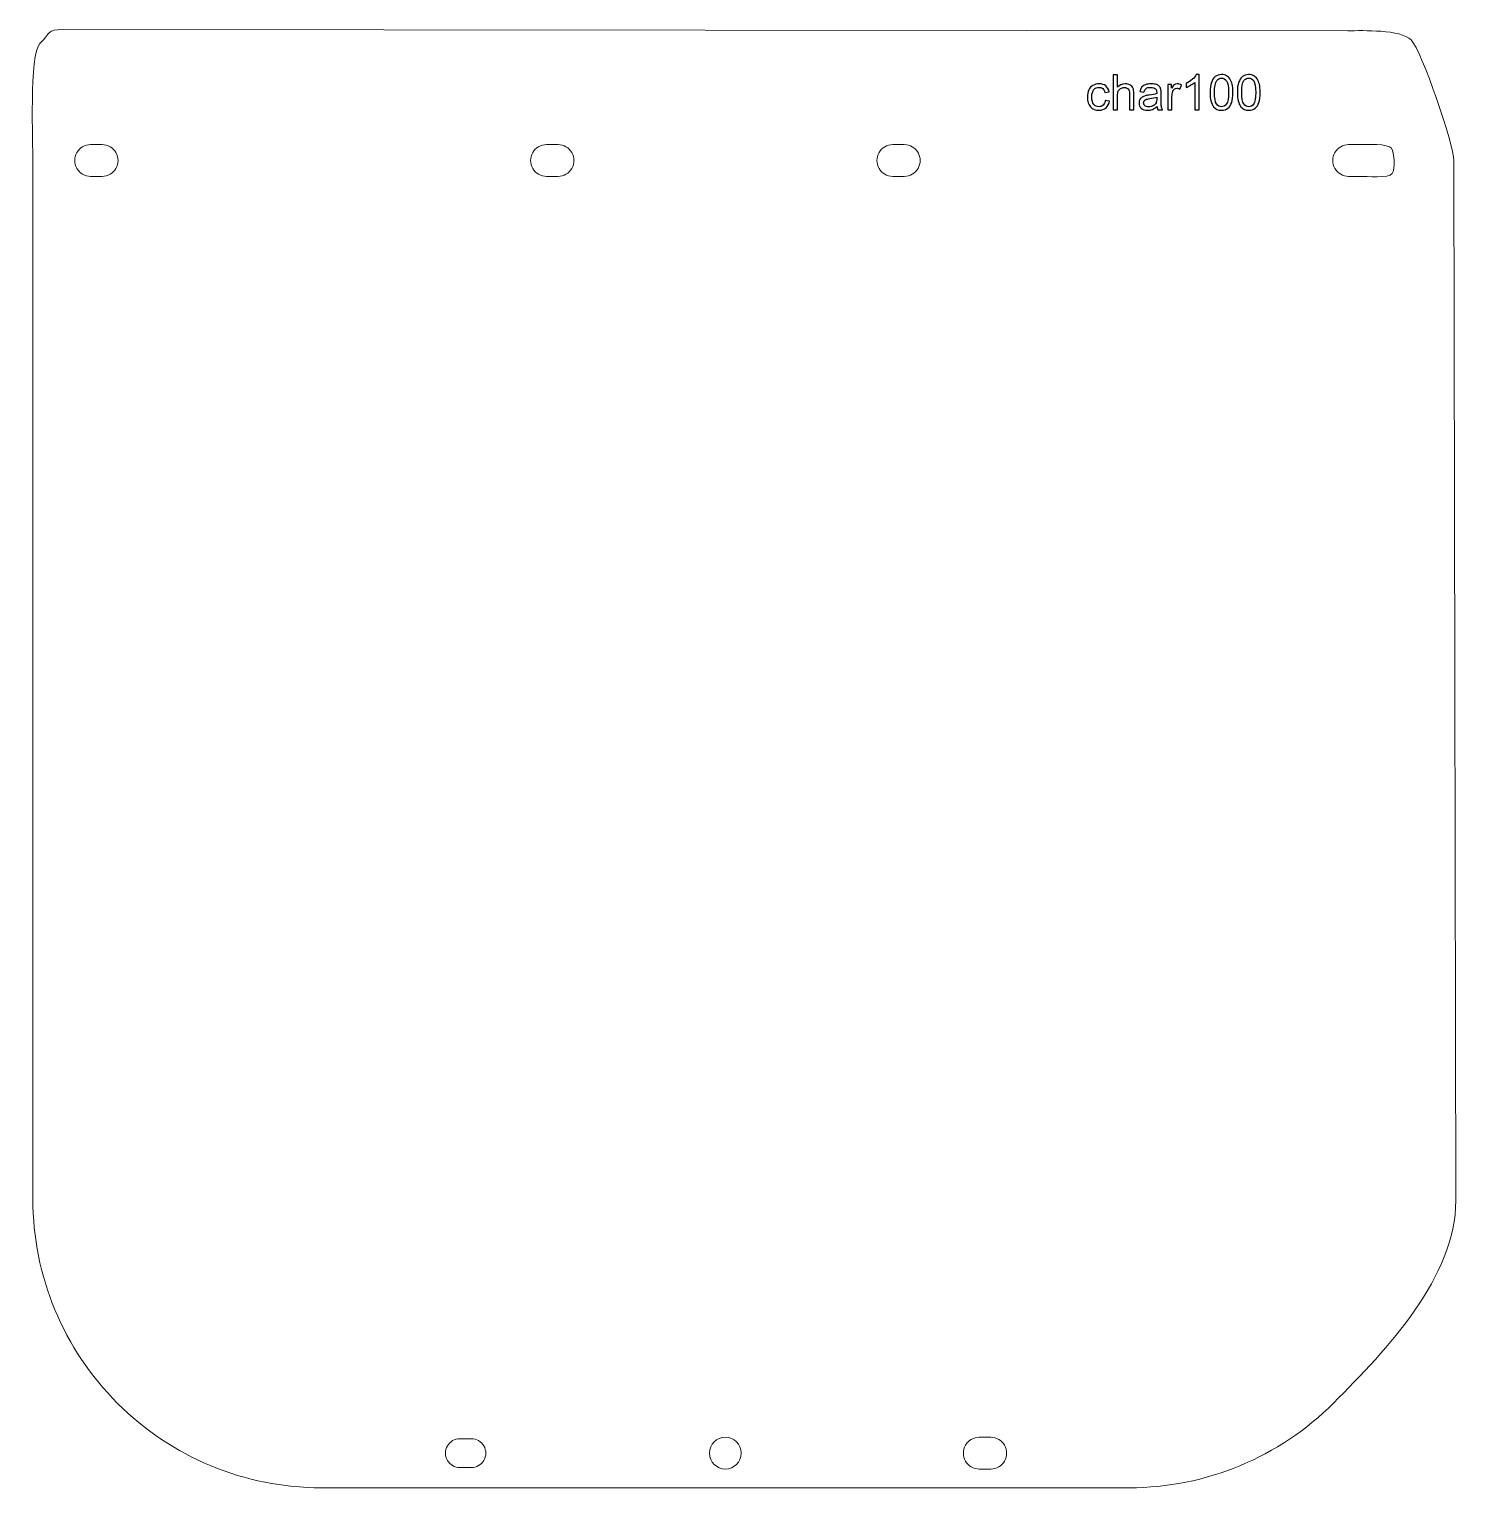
# Model space of a CAD drawing. Header units: inches. Extents: x -14.5 to -4.77, y -9.91 to 0.04.
import ezdxf

# ---------------------------------------------------------------- set-up
doc = ezdxf.new("R2010")
doc.units = ezdxf.units.IN
doc.header["$MEASUREMENT"] = 0
doc.layers.add('INTERIOR_PROFILES', color=7, linetype='Continuous')
doc.layers.add('OUTER_PROFILES', color=7, linetype='Continuous')

msp = doc.modelspace()

# ---------------------------------------------------------------- linework, layer by layer
at = {"layer": 'INTERIOR_PROFILES'}
for points, knots in [([(-7.1026, -0.5128), (-7.1026, -0.5128), (-7.1026, -0.2741), (-7.1026, -0.2741), (-7.1026, -0.2741), (-7.1026, -0.2741), (-7.0732, -0.2741), (-7.0732, -0.2741), (-7.0732, -0.2741), (-7.0732, -0.2741), (-7.0732, -0.36), (-7.0732, -0.36), (-7.0732, -0.36), (-7.0596, -0.344), (-7.0424, -0.3361), (-7.0215, -0.3361), (-7.0215, -0.3361), (-7.0088, -0.3361), (-6.9977, -0.3386), (-6.9882, -0.3437), (-6.9882, -0.3437), (-6.9788, -0.3487), (-6.9721, -0.3557), (-6.968, -0.3645), (-6.968, -0.3645), (-6.9639, -0.3734), (-6.9619, -0.3864), (-6.9619, -0.4033), (-6.9619, -0.4033), (-6.9619, -0.4033), (-6.9619, -0.5128), (-6.9619, -0.5128), (-6.9619, -0.5128), (-6.9619, -0.5128), (-6.9914, -0.5128), (-6.9914, -0.5128), (-6.9914, -0.5128), (-6.9914, -0.5128), (-6.9914, -0.4034), (-6.9914, -0.4034), (-6.9914, -0.4034), (-6.9914, -0.3888), (-6.9945, -0.3781), (-7.0008, -0.3714), (-7.0008, -0.3714), (-7.0072, -0.3648), (-7.0161, -0.3614), (-7.0277, -0.3614), (-7.0277, -0.3614), (-7.0363, -0.3614), (-7.0444, -0.3637), (-7.0521, -0.3682), (-7.0521, -0.3682), (-7.0597, -0.3727), (-7.0651, -0.3788), (-7.0684, -0.3865), (-7.0684, -0.3865), (-7.0716, -0.3942), (-7.0732, -0.4048), (-7.0732, -0.4183), (-7.0732, -0.4183), (-7.0732, -0.4183), (-7.0732, -0.5128), (-7.0732, -0.5128), (-7.0732, -0.5128), (-7.0732, -0.5128), (-7.1026, -0.5128), (-7.1026, -0.5128)], [0, 0, 0, 0, 0.055556, 0.055556, 0.055556, 0.055556, 0.111111, 0.111111, 0.111111, 0.111111, 0.166667, 0.166667, 0.166667, 0.166667, 0.222222, 0.222222, 0.222222, 0.222222, 0.277778, 0.277778, 0.277778, 0.277778, 0.333333, 0.333333, 0.333333, 0.333333, 0.388889, 0.388889, 0.388889, 0.388889, 0.444444, 0.444444, 0.444444, 0.444444, 0.5, 0.5, 0.5, 0.5, 0.555556, 0.555556, 0.555556, 0.555556, 0.611111, 0.611111, 0.611111, 0.611111, 0.666667, 0.666667, 0.666667, 0.666667, 0.722222, 0.722222, 0.722222, 0.722222, 0.777778, 0.777778, 0.777778, 0.777778, 0.833333, 0.833333, 0.833333, 0.833333, 0.888889, 0.888889, 0.888889, 0.888889, 1, 1, 1, 1]), ([(-6.5173, -0.5128), (-6.5173, -0.5128), (-6.5467, -0.5128), (-6.5467, -0.5128), (-6.5467, -0.5128), (-6.5467, -0.5128), (-6.5467, -0.326), (-6.5467, -0.326), (-6.5467, -0.326), (-6.5538, -0.3328), (-6.5631, -0.3395), (-6.5746, -0.3462), (-6.5746, -0.3462), (-6.5861, -0.3529), (-6.5964, -0.358), (-6.6056, -0.3613), (-6.6056, -0.3613), (-6.6056, -0.3613), (-6.6056, -0.333), (-6.6056, -0.333), (-6.6056, -0.333), (-6.5891, -0.3253), (-6.5748, -0.316), (-6.5624, -0.305), (-6.5624, -0.305), (-6.5501, -0.294), (-6.5414, -0.2834), (-6.5363, -0.2731), (-6.5363, -0.2731), (-6.5363, -0.2731), (-6.5173, -0.2731), (-6.5173, -0.2731), (-6.5173, -0.2731), (-6.5173, -0.2731), (-6.5173, -0.5128), (-6.5173, -0.5128)], [0, 0, 0, 0, 0.1, 0.1, 0.1, 0.1, 0.2, 0.2, 0.2, 0.2, 0.3, 0.3, 0.3, 0.3, 0.4, 0.4, 0.4, 0.4, 0.5, 0.5, 0.5, 0.5, 0.6, 0.6, 0.6, 0.6, 0.7, 0.7, 0.7, 0.7, 0.8, 0.8, 0.8, 0.8, 1, 1, 1, 1]), ([(-6.4417, -0.395), (-6.4417, -0.3668), (-6.4388, -0.344), (-6.433, -0.3268), (-6.433, -0.3268), (-6.4272, -0.3095), (-6.4186, -0.2963), (-6.4071, -0.287), (-6.4071, -0.287), (-6.3957, -0.2777), (-6.3812, -0.2731), (-6.3639, -0.2731), (-6.3639, -0.2731), (-6.3511, -0.2731), (-6.3398, -0.2757), (-6.3301, -0.2808), (-6.3301, -0.2808), (-6.3204, -0.286), (-6.3123, -0.2934), (-6.3061, -0.3032), (-6.3061, -0.3032), (-6.2999, -0.3128), (-6.295, -0.3247), (-6.2914, -0.3386), (-6.2914, -0.3386), (-6.2878, -0.3525), (-6.286, -0.3714), (-6.286, -0.395), (-6.286, -0.395), (-6.286, -0.423), (-6.2889, -0.4457), (-6.2946, -0.4629), (-6.2946, -0.4629), (-6.3004, -0.4802), (-6.309, -0.4934), (-6.3205, -0.5028), (-6.3205, -0.5028), (-6.3319, -0.5121), (-6.3464, -0.5168), (-6.3639, -0.5168), (-6.3639, -0.5168), (-6.3869, -0.5168), (-6.405, -0.5086), (-6.4181, -0.4922), (-6.4181, -0.4922), (-6.4339, -0.4722), (-6.4417, -0.4398), (-6.4417, -0.395)], [0, 0, 0, 0, 0.076923, 0.076923, 0.076923, 0.076923, 0.153846, 0.153846, 0.153846, 0.153846, 0.230769, 0.230769, 0.230769, 0.230769, 0.307692, 0.307692, 0.307692, 0.307692, 0.384615, 0.384615, 0.384615, 0.384615, 0.461538, 0.461538, 0.461538, 0.461538, 0.538462, 0.538462, 0.538462, 0.538462, 0.615385, 0.615385, 0.615385, 0.615385, 0.692308, 0.692308, 0.692308, 0.692308, 0.769231, 0.769231, 0.769231, 0.769231, 0.846154, 0.846154, 0.846154, 0.846154, 1, 1, 1, 1]), ([(-6.4117, -0.3951), (-6.4117, -0.4344), (-6.4071, -0.4605), (-6.3979, -0.4734), (-6.3979, -0.4734), (-6.3887, -0.4863), (-6.3773, -0.4928), (-6.3639, -0.4928), (-6.3639, -0.4928), (-6.3504, -0.4928), (-6.339, -0.4863), (-6.3298, -0.4733), (-6.3298, -0.4733), (-6.3206, -0.4603), (-6.3161, -0.4343), (-6.3161, -0.3951), (-6.3161, -0.3951), (-6.3161, -0.3558), (-6.3206, -0.3297), (-6.3298, -0.3168), (-6.3298, -0.3168), (-6.339, -0.3039), (-6.3504, -0.2974), (-6.3642, -0.2974), (-6.3642, -0.2974), (-6.3777, -0.2974), (-6.3885, -0.3032), (-6.3966, -0.3145), (-6.3966, -0.3145), (-6.4066, -0.329), (-6.4117, -0.3559), (-6.4117, -0.3951)], [0, 0, 0, 0, 0.111111, 0.111111, 0.111111, 0.111111, 0.222222, 0.222222, 0.222222, 0.222222, 0.333333, 0.333333, 0.333333, 0.333333, 0.444444, 0.444444, 0.444444, 0.444444, 0.555556, 0.555556, 0.555556, 0.555556, 0.666667, 0.666667, 0.666667, 0.666667, 0.777778, 0.777778, 0.777778, 0.777778, 1, 1, 1, 1]), ([(-6.2559, -0.395), (-6.2559, -0.3668), (-6.253, -0.344), (-6.2472, -0.3268), (-6.2472, -0.3268), (-6.2413, -0.3095), (-6.2327, -0.2963), (-6.2212, -0.287), (-6.2212, -0.287), (-6.2098, -0.2777), (-6.1954, -0.2731), (-6.178, -0.2731), (-6.178, -0.2731), (-6.1652, -0.2731), (-6.1539, -0.2757), (-6.1442, -0.2808), (-6.1442, -0.2808), (-6.1345, -0.286), (-6.1265, -0.2934), (-6.1202, -0.3032), (-6.1202, -0.3032), (-6.114, -0.3128), (-6.1091, -0.3247), (-6.1055, -0.3386), (-6.1055, -0.3386), (-6.1019, -0.3525), (-6.1001, -0.3714), (-6.1001, -0.395), (-6.1001, -0.395), (-6.1001, -0.423), (-6.103, -0.4457), (-6.1087, -0.4629), (-6.1087, -0.4629), (-6.1145, -0.4802), (-6.1231, -0.4934), (-6.1346, -0.5028), (-6.1346, -0.5028), (-6.146, -0.5121), (-6.1605, -0.5168), (-6.178, -0.5168), (-6.178, -0.5168), (-6.201, -0.5168), (-6.2191, -0.5086), (-6.2322, -0.4922), (-6.2322, -0.4922), (-6.248, -0.4722), (-6.2559, -0.4398), (-6.2559, -0.395)], [0, 0, 0, 0, 0.076923, 0.076923, 0.076923, 0.076923, 0.153846, 0.153846, 0.153846, 0.153846, 0.230769, 0.230769, 0.230769, 0.230769, 0.307692, 0.307692, 0.307692, 0.307692, 0.384615, 0.384615, 0.384615, 0.384615, 0.461538, 0.461538, 0.461538, 0.461538, 0.538462, 0.538462, 0.538462, 0.538462, 0.615385, 0.615385, 0.615385, 0.615385, 0.692308, 0.692308, 0.692308, 0.692308, 0.769231, 0.769231, 0.769231, 0.769231, 0.846154, 0.846154, 0.846154, 0.846154, 1, 1, 1, 1]), ([(-6.2258, -0.3951), (-6.2258, -0.4344), (-6.2212, -0.4605), (-6.212, -0.4734), (-6.212, -0.4734), (-6.2028, -0.4863), (-6.1915, -0.4928), (-6.178, -0.4928), (-6.178, -0.4928), (-6.1645, -0.4928), (-6.1531, -0.4863), (-6.1439, -0.4733), (-6.1439, -0.4733), (-6.1348, -0.4603), (-6.1302, -0.4343), (-6.1302, -0.3951), (-6.1302, -0.3951), (-6.1302, -0.3558), (-6.1348, -0.3297), (-6.1439, -0.3168), (-6.1439, -0.3168), (-6.1531, -0.3039), (-6.1646, -0.2974), (-6.1783, -0.2974), (-6.1783, -0.2974), (-6.1918, -0.2974), (-6.2026, -0.3032), (-6.2107, -0.3145), (-6.2107, -0.3145), (-6.2208, -0.329), (-6.2258, -0.3559), (-6.2258, -0.3951)], [0, 0, 0, 0, 0.111111, 0.111111, 0.111111, 0.111111, 0.222222, 0.222222, 0.222222, 0.222222, 0.333333, 0.333333, 0.333333, 0.333333, 0.444444, 0.444444, 0.444444, 0.444444, 0.555556, 0.555556, 0.555556, 0.555556, 0.666667, 0.666667, 0.666667, 0.666667, 0.777778, 0.777778, 0.777778, 0.777778, 1, 1, 1, 1]), ([(-7.1565, -0.4494), (-7.1565, -0.4494), (-7.1277, -0.4534), (-7.1277, -0.4534), (-7.1277, -0.4534), (-7.1309, -0.4732), (-7.1389, -0.4885), (-7.1519, -0.4997), (-7.1519, -0.4997), (-7.1649, -0.5109), (-7.1809, -0.5164), (-7.1997, -0.5164), (-7.1997, -0.5164), (-7.2234, -0.5164), (-7.2425, -0.5087), (-7.2568, -0.4933), (-7.2568, -0.4933), (-7.2713, -0.4778), (-7.2784, -0.4557), (-7.2784, -0.4269), (-7.2784, -0.4269), (-7.2784, -0.4083), (-7.2753, -0.392), (-7.2691, -0.378), (-7.2691, -0.378), (-7.263, -0.364), (-7.2535, -0.3535), (-7.2408, -0.3466), (-7.2408, -0.3466), (-7.2282, -0.3396), (-7.2144, -0.3361), (-7.1995, -0.3361), (-7.1995, -0.3361), (-7.1807, -0.3361), (-7.1653, -0.3408), (-7.1534, -0.3503), (-7.1534, -0.3503), (-7.1414, -0.3598), (-7.1337, -0.3733), (-7.1304, -0.3908), (-7.1304, -0.3908), (-7.1304, -0.3908), (-7.1588, -0.3951), (-7.1588, -0.3951), (-7.1588, -0.3951), (-7.1615, -0.3835), (-7.1663, -0.3748), (-7.1733, -0.3689), (-7.1733, -0.3689), (-7.1802, -0.363), (-7.1885, -0.3601), (-7.1983, -0.3601), (-7.1983, -0.3601), (-7.2132, -0.3601), (-7.2252, -0.3654), (-7.2345, -0.3759), (-7.2345, -0.3759), (-7.2437, -0.3865), (-7.2484, -0.4032), (-7.2484, -0.4261), (-7.2484, -0.4261), (-7.2484, -0.4493), (-7.2439, -0.4662), (-7.235, -0.4767), (-7.235, -0.4767), (-7.226, -0.4872), (-7.2144, -0.4924), (-7.2001, -0.4924), (-7.2001, -0.4924), (-7.1885, -0.4924), (-7.1789, -0.4889), (-7.1712, -0.4819), (-7.1712, -0.4819), (-7.1634, -0.4749), (-7.1585, -0.464), (-7.1565, -0.4494)], [0, 0, 0, 0, 0.05, 0.05, 0.05, 0.05, 0.1, 0.1, 0.1, 0.1, 0.15, 0.15, 0.15, 0.15, 0.2, 0.2, 0.2, 0.2, 0.25, 0.25, 0.25, 0.25, 0.3, 0.3, 0.3, 0.3, 0.35, 0.35, 0.35, 0.35, 0.4, 0.4, 0.4, 0.4, 0.45, 0.45, 0.45, 0.45, 0.5, 0.5, 0.5, 0.5, 0.55, 0.55, 0.55, 0.55, 0.6, 0.6, 0.6, 0.6, 0.65, 0.65, 0.65, 0.65, 0.7, 0.7, 0.7, 0.7, 0.75, 0.75, 0.75, 0.75, 0.8, 0.8, 0.8, 0.8, 0.85, 0.85, 0.85, 0.85, 0.9, 0.9, 0.9, 0.9, 1, 1, 1, 1]), ([(-6.8035, -0.4911), (-6.8144, -0.5004), (-6.8249, -0.5069), (-6.835, -0.5107), (-6.835, -0.5107), (-6.8451, -0.5145), (-6.8559, -0.5164), (-6.8675, -0.5164), (-6.8675, -0.5164), (-6.8865, -0.5164), (-6.9012, -0.5118), (-6.9114, -0.5025), (-6.9114, -0.5025), (-6.9217, -0.4933), (-6.9268, -0.4815), (-6.9268, -0.4671), (-6.9268, -0.4671), (-6.9268, -0.4587), (-6.9248, -0.4509), (-6.921, -0.4439), (-6.921, -0.4439), (-6.9171, -0.4369), (-6.912, -0.4314), (-6.9058, -0.4272), (-6.9058, -0.4272), (-6.8995, -0.4229), (-6.8925, -0.4197), (-6.8846, -0.4175), (-6.8846, -0.4175), (-6.8788, -0.416), (-6.8701, -0.4146), (-6.8584, -0.4132), (-6.8584, -0.4132), (-6.8347, -0.4104), (-6.8172, -0.407), (-6.806, -0.4031), (-6.806, -0.4031), (-6.8059, -0.3991), (-6.8058, -0.3965), (-6.8058, -0.3955), (-6.8058, -0.3955), (-6.8058, -0.3836), (-6.8086, -0.3752), (-6.8142, -0.3703), (-6.8142, -0.3703), (-6.8217, -0.3637), (-6.8329, -0.3604), (-6.8477, -0.3604), (-6.8477, -0.3604), (-6.8616, -0.3604), (-6.8718, -0.3629), (-6.8784, -0.3677), (-6.8784, -0.3677), (-6.885, -0.3725), (-6.8899, -0.3811), (-6.893, -0.3934), (-6.893, -0.3934), (-6.893, -0.3934), (-6.9218, -0.3894), (-6.9218, -0.3894), (-6.9218, -0.3894), (-6.9192, -0.3772), (-6.9149, -0.3672), (-6.9089, -0.3597), (-6.9089, -0.3597), (-6.9028, -0.3521), (-6.8942, -0.3463), (-6.8828, -0.3422), (-6.8828, -0.3422), (-6.8715, -0.3382), (-6.8583, -0.3361), (-6.8434, -0.3361), (-6.8434, -0.3361), (-6.8285, -0.3361), (-6.8164, -0.3378), (-6.8071, -0.3413), (-6.8071, -0.3413), (-6.7979, -0.3448), (-6.791, -0.3492), (-6.7867, -0.3544), (-6.7867, -0.3544), (-6.7824, -0.3597), (-6.7793, -0.3664), (-6.7775, -0.3744), (-6.7775, -0.3744), (-6.7766, -0.3794), (-6.7761, -0.3884), (-6.7761, -0.4014), (-6.7761, -0.4014), (-6.7761, -0.4014), (-6.7761, -0.4403), (-6.7761, -0.4403), (-6.7761, -0.4403), (-6.7761, -0.4674), (-6.7754, -0.4846), (-6.7742, -0.4919), (-6.7742, -0.4919), (-6.7731, -0.4992), (-6.7706, -0.5061), (-6.767, -0.5128), (-6.767, -0.5128), (-6.767, -0.5128), (-6.7978, -0.5128), (-6.7978, -0.5128), (-6.7978, -0.5128), (-6.8007, -0.5066), (-6.8026, -0.4994), (-6.8035, -0.4911)], [0, 0, 0, 0, 0.035714, 0.035714, 0.035714, 0.035714, 0.071429, 0.071429, 0.071429, 0.071429, 0.107143, 0.107143, 0.107143, 0.107143, 0.142857, 0.142857, 0.142857, 0.142857, 0.178571, 0.178571, 0.178571, 0.178571, 0.214286, 0.214286, 0.214286, 0.214286, 0.25, 0.25, 0.25, 0.25, 0.285714, 0.285714, 0.285714, 0.285714, 0.321429, 0.321429, 0.321429, 0.321429, 0.357143, 0.357143, 0.357143, 0.357143, 0.392857, 0.392857, 0.392857, 0.392857, 0.428571, 0.428571, 0.428571, 0.428571, 0.464286, 0.464286, 0.464286, 0.464286, 0.5, 0.5, 0.5, 0.5, 0.535714, 0.535714, 0.535714, 0.535714, 0.571429, 0.571429, 0.571429, 0.571429, 0.607143, 0.607143, 0.607143, 0.607143, 0.642857, 0.642857, 0.642857, 0.642857, 0.678571, 0.678571, 0.678571, 0.678571, 0.714286, 0.714286, 0.714286, 0.714286, 0.75, 0.75, 0.75, 0.75, 0.785714, 0.785714, 0.785714, 0.785714, 0.821429, 0.821429, 0.821429, 0.821429, 0.857143, 0.857143, 0.857143, 0.857143, 0.892857, 0.892857, 0.892857, 0.892857, 0.928571, 0.928571, 0.928571, 0.928571, 1, 1, 1, 1]), ([(-6.7312, -0.5128), (-6.7312, -0.5128), (-6.7312, -0.3398), (-6.7312, -0.3398), (-6.7312, -0.3398), (-6.7312, -0.3398), (-6.7048, -0.3398), (-6.7048, -0.3398), (-6.7048, -0.3398), (-6.7048, -0.3398), (-6.7048, -0.3663), (-6.7048, -0.3663), (-6.7048, -0.3663), (-6.6981, -0.354), (-6.6918, -0.3459), (-6.6861, -0.342), (-6.6861, -0.342), (-6.6804, -0.338), (-6.6741, -0.3361), (-6.6672, -0.3361), (-6.6672, -0.3361), (-6.6573, -0.3361), (-6.6472, -0.3392), (-6.637, -0.3454), (-6.637, -0.3454), (-6.637, -0.3454), (-6.6474, -0.3724), (-6.6474, -0.3724), (-6.6474, -0.3724), (-6.6546, -0.3684), (-6.6617, -0.3664), (-6.6688, -0.3664), (-6.6688, -0.3664), (-6.6752, -0.3664), (-6.681, -0.3684), (-6.686, -0.3722), (-6.686, -0.3722), (-6.6911, -0.376), (-6.6947, -0.3814), (-6.6969, -0.3882), (-6.6969, -0.3882), (-6.7002, -0.3986), (-6.7018, -0.41), (-6.7018, -0.4224), (-6.7018, -0.4224), (-6.7018, -0.4224), (-6.7018, -0.5128), (-6.7018, -0.5128), (-6.7018, -0.5128), (-6.7018, -0.5128), (-6.7312, -0.5128), (-6.7312, -0.5128)], [0, 0, 0, 0, 0.071429, 0.071429, 0.071429, 0.071429, 0.142857, 0.142857, 0.142857, 0.142857, 0.214286, 0.214286, 0.214286, 0.214286, 0.285714, 0.285714, 0.285714, 0.285714, 0.357143, 0.357143, 0.357143, 0.357143, 0.428571, 0.428571, 0.428571, 0.428571, 0.5, 0.5, 0.5, 0.5, 0.571429, 0.571429, 0.571429, 0.571429, 0.642857, 0.642857, 0.642857, 0.642857, 0.714286, 0.714286, 0.714286, 0.714286, 0.785714, 0.785714, 0.785714, 0.785714, 0.857143, 0.857143, 0.857143, 0.857143, 1, 1, 1, 1]), ([(-6.8058, -0.4261), (-6.8165, -0.4304), (-6.8325, -0.4341), (-6.8539, -0.4371), (-6.8539, -0.4371), (-6.8661, -0.4388), (-6.8747, -0.4408), (-6.8797, -0.4429), (-6.8797, -0.4429), (-6.8847, -0.4451), (-6.8885, -0.4483), (-6.8913, -0.4524), (-6.8913, -0.4524), (-6.894, -0.4565), (-6.8954, -0.4612), (-6.8954, -0.4663), (-6.8954, -0.4663), (-6.8954, -0.474), (-6.8924, -0.4805), (-6.8865, -0.4857), (-6.8865, -0.4857), (-6.8805, -0.4908), (-6.8718, -0.4934), (-6.8604, -0.4934), (-6.8604, -0.4934), (-6.8491, -0.4934), (-6.839, -0.491), (-6.8301, -0.486), (-6.8301, -0.486), (-6.8214, -0.4812), (-6.8148, -0.4744), (-6.8107, -0.4659), (-6.8107, -0.4659), (-6.8075, -0.4593), (-6.806, -0.4496), (-6.806, -0.4368), (-6.806, -0.4368), (-6.806, -0.4368), (-6.8058, -0.4261), (-6.8058, -0.4261)], [0, 0, 0, 0, 0.090909, 0.090909, 0.090909, 0.090909, 0.181818, 0.181818, 0.181818, 0.181818, 0.272727, 0.272727, 0.272727, 0.272727, 0.363636, 0.363636, 0.363636, 0.363636, 0.454545, 0.454545, 0.454545, 0.454545, 0.545455, 0.545455, 0.545455, 0.545455, 0.636364, 0.636364, 0.636364, 0.636364, 0.727273, 0.727273, 0.727273, 0.727273, 0.818182, 0.818182, 0.818182, 0.818182, 1, 1, 1, 1])]:
    msp.add_open_spline(points, degree=3, knots=knots, dxfattribs=at)
at = {"layer": 'INTERIOR_PROFILES', "lineweight": 9}
for points, knots in [([(-14.0792, -0.9676), (-14.0792, -0.9676), (-14.0004, -0.9676), (-14.0004, -0.9676), (-14.0004, -0.9676), (-13.9617, -0.9676), (-13.926, -0.947), (-13.9067, -0.9135), (-13.9067, -0.9135), (-13.8873, -0.88), (-13.8873, -0.8387), (-13.9067, -0.8052), (-13.9067, -0.8052), (-13.926, -0.7717), (-13.9617, -0.7511), (-14.0004, -0.7511), (-14.0004, -0.7511), (-14.0004, -0.7511), (-14.0792, -0.7511), (-14.0792, -0.7511), (-14.0792, -0.7511), (-14.1178, -0.7511), (-14.1536, -0.7717), (-14.1729, -0.8052), (-14.1729, -0.8052), (-14.1923, -0.8387), (-14.1923, -0.88), (-14.1729, -0.9135), (-14.1729, -0.9135), (-14.1536, -0.947), (-14.1178, -0.9676), (-14.0792, -0.9676)], [0, 0, 0, 0, 0.111111, 0.111111, 0.111111, 0.111111, 0.222222, 0.222222, 0.222222, 0.222222, 0.333333, 0.333333, 0.333333, 0.333333, 0.444444, 0.444444, 0.444444, 0.444444, 0.555556, 0.555556, 0.555556, 0.555556, 0.666667, 0.666667, 0.666667, 0.666667, 0.777778, 0.777778, 0.777778, 0.777778, 1, 1, 1, 1]), ([(-10.9689, -0.7511), (-11.0076, -0.7511), (-11.0433, -0.7717), (-11.0627, -0.8052), (-11.0627, -0.8052), (-11.082, -0.8387), (-11.082, -0.88), (-11.0627, -0.9135), (-11.0627, -0.9135), (-11.0433, -0.947), (-11.0076, -0.9676), (-10.9689, -0.9676), (-10.9689, -0.9676), (-10.9689, -0.9676), (-10.8902, -0.9676), (-10.8902, -0.9676), (-10.8902, -0.9676), (-10.8515, -0.9676), (-10.8158, -0.947), (-10.7964, -0.9135), (-10.7964, -0.9135), (-10.7771, -0.88), (-10.7771, -0.8387), (-10.7964, -0.8052), (-10.7964, -0.8052), (-10.8158, -0.7717), (-10.8515, -0.7511), (-10.8902, -0.7511), (-10.8902, -0.7511), (-10.8902, -0.7511), (-10.9689, -0.7511), (-10.9689, -0.7511)], [0, 0, 0, 0, 0.111111, 0.111111, 0.111111, 0.111111, 0.222222, 0.222222, 0.222222, 0.222222, 0.333333, 0.333333, 0.333333, 0.333333, 0.444444, 0.444444, 0.444444, 0.444444, 0.555556, 0.555556, 0.555556, 0.555556, 0.666667, 0.666667, 0.666667, 0.666667, 0.777778, 0.777778, 0.777778, 0.777778, 1, 1, 1, 1]), ([(-8.528, -0.7511), (-8.528, -0.7511), (-8.6067, -0.7511), (-8.6067, -0.7511), (-8.6067, -0.7511), (-8.6454, -0.7511), (-8.6812, -0.7717), (-8.7005, -0.8052), (-8.7005, -0.8052), (-8.7198, -0.8387), (-8.7198, -0.88), (-8.7005, -0.9135), (-8.7005, -0.9135), (-8.6812, -0.947), (-8.6454, -0.9676), (-8.6067, -0.9676), (-8.6067, -0.9676), (-8.6067, -0.9676), (-8.528, -0.9676), (-8.528, -0.9676), (-8.528, -0.9676), (-8.4893, -0.9676), (-8.4536, -0.947), (-8.4342, -0.9135), (-8.4342, -0.9135), (-8.4149, -0.88), (-8.4149, -0.8387), (-8.4342, -0.8052), (-8.4342, -0.8052), (-8.4536, -0.7717), (-8.4893, -0.7511), (-8.528, -0.7511)], [0, 0, 0, 0, 0.111111, 0.111111, 0.111111, 0.111111, 0.222222, 0.222222, 0.222222, 0.222222, 0.333333, 0.333333, 0.333333, 0.333333, 0.444444, 0.444444, 0.444444, 0.444444, 0.555556, 0.555556, 0.555556, 0.555556, 0.666667, 0.666667, 0.666667, 0.666667, 0.777778, 0.777778, 0.777778, 0.777778, 1, 1, 1, 1]), ([(-5.4965, -0.7511), (-5.5352, -0.7511), (-5.5709, -0.7717), (-5.5903, -0.8052), (-5.5903, -0.8052), (-5.6096, -0.8387), (-5.6096, -0.88), (-5.5903, -0.9135), (-5.5903, -0.9135), (-5.5709, -0.947), (-5.5352, -0.9676), (-5.4965, -0.9676), (-5.4965, -0.9676), (-5.4965, -0.9676), (-5.4178, -0.9676), (-5.4178, -0.9676), (-5.4178, -0.9676), (-5.3791, -0.9676), (-5.2183, -0.9824), (-5.199, -0.9489), (-5.199, -0.9489), (-5.1797, -0.9154), (-5.1849, -0.8095), (-5.2042, -0.7761), (-5.2042, -0.7761), (-5.2235, -0.7426), (-5.3791, -0.7511), (-5.4178, -0.7511), (-5.4178, -0.7511), (-5.4178, -0.7511), (-5.4965, -0.7511), (-5.4965, -0.7511)], [0, 0, 0, 0, 0.111111, 0.111111, 0.111111, 0.111111, 0.222222, 0.222222, 0.222222, 0.222222, 0.333333, 0.333333, 0.333333, 0.333333, 0.444444, 0.444444, 0.444444, 0.444444, 0.555556, 0.555556, 0.555556, 0.555556, 0.666667, 0.666667, 0.666667, 0.666667, 0.777778, 0.777778, 0.777778, 0.777778, 1, 1, 1, 1]), ([(-11.4813, -9.5798), (-11.4813, -9.5798), (-11.5601, -9.5798), (-11.5601, -9.5798), (-11.5601, -9.5798), (-11.5952, -9.5798), (-11.6277, -9.5986), (-11.6453, -9.629), (-11.6453, -9.629), (-11.6629, -9.6595), (-11.6629, -9.697), (-11.6453, -9.7275), (-11.6453, -9.7275), (-11.6277, -9.7579), (-11.5952, -9.7767), (-11.5601, -9.7767), (-11.5601, -9.7767), (-11.5601, -9.7767), (-11.4813, -9.7767), (-11.4813, -9.7767), (-11.4813, -9.7767), (-11.4461, -9.7767), (-11.4137, -9.7579), (-11.3961, -9.7275), (-11.3961, -9.7275), (-11.3785, -9.697), (-11.3785, -9.6595), (-11.3961, -9.629), (-11.3961, -9.629), (-11.4137, -9.5986), (-11.4461, -9.5798), (-11.4813, -9.5798)], [0, 0, 0, 0, 0.111111, 0.111111, 0.111111, 0.111111, 0.222222, 0.222222, 0.222222, 0.222222, 0.333333, 0.333333, 0.333333, 0.333333, 0.444444, 0.444444, 0.444444, 0.444444, 0.555556, 0.555556, 0.555556, 0.555556, 0.666667, 0.666667, 0.666667, 0.666667, 0.777778, 0.777778, 0.777778, 0.777778, 1, 1, 1, 1]), ([(-9.6408, -9.6783), (-9.6408, -9.7381), (-9.6892, -9.7865), (-9.749, -9.7865), (-9.749, -9.7865), (-9.8088, -9.7865), (-9.8573, -9.7381), (-9.8573, -9.6783), (-9.8573, -9.6783), (-9.8573, -9.6185), (-9.8088, -9.57), (-9.749, -9.57), (-9.749, -9.57), (-9.6892, -9.57), (-9.6408, -9.6185), (-9.6408, -9.6783)], [0, 0, 0, 0, 0.2, 0.2, 0.2, 0.2, 0.4, 0.4, 0.4, 0.4, 0.6, 0.6, 0.6, 0.6, 1, 1, 1, 1]), ([(-7.938, -9.57), (-7.938, -9.57), (-8.0167, -9.57), (-8.0167, -9.57), (-8.0167, -9.57), (-8.0554, -9.57), (-8.0912, -9.5906), (-8.1105, -9.6241), (-8.1105, -9.6241), (-8.1298, -9.6576), (-8.1298, -9.6989), (-8.1105, -9.7324), (-8.1105, -9.7324), (-8.0912, -9.7659), (-8.0554, -9.7865), (-8.0167, -9.7865), (-8.0167, -9.7865), (-8.0167, -9.7865), (-7.938, -9.7865), (-7.938, -9.7865), (-7.938, -9.7865), (-7.8993, -9.7865), (-7.8636, -9.7659), (-7.8442, -9.7324), (-7.8442, -9.7324), (-7.8249, -9.6989), (-7.8249, -9.6576), (-7.8442, -9.6241), (-7.8442, -9.6241), (-7.8636, -9.5906), (-7.8993, -9.57), (-7.938, -9.57)], [0, 0, 0, 0, 0.111111, 0.111111, 0.111111, 0.111111, 0.222222, 0.222222, 0.222222, 0.222222, 0.333333, 0.333333, 0.333333, 0.333333, 0.444444, 0.444444, 0.444444, 0.444444, 0.555556, 0.555556, 0.555556, 0.555556, 0.666667, 0.666667, 0.666667, 0.666667, 0.777778, 0.777778, 0.777778, 0.777778, 1, 1, 1, 1])]:
    msp.add_open_spline(points, degree=3, knots=knots, dxfattribs=at)
at = {"layer": 'OUTER_PROFILES', "lineweight": 9}
msp.add_open_spline([(-6.9926, -9.9145), (-6.4701, -9.9141), (-5.9693, -9.7063), (-5.6001, -9.3367), (-5.6001, -9.3367), (-5.2309, -8.967), (-4.7654, -8.4767), (-4.7657, -7.9543), (-4.7657, -7.9543), (-4.7657, -7.9543), (-4.7782, -0.8594), (-4.7782, -0.8594), (-4.7782, -0.8594), (-4.7783, -0.7549), (-4.9969, -0.1109), (-5.0709, -0.0371), (-5.0709, -0.0371), (-5.1448, 0.0367), (-5.3966, 0.0261), (-5.5011, 0.026), (-5.5011, 0.026), (-5.5011, 0.026), (-14.2708, 0.0344), (-14.2708, 0.0344), (-14.2708, 0.0344), (-14.3753, 0.0343), (-14.3505, 0.0135), (-14.4243, -0.0604), (-14.4243, -0.0604), (-14.4981, -0.1343), (-14.4729, -0.7549), (-14.4729, -0.8594), (-14.4729, -0.8594), (-14.4729, -0.8594), (-14.4729, -7.946), (-14.4729, -7.946), (-14.4729, -7.946), (-14.4725, -8.4684), (-14.2647, -8.9693), (-13.8951, -9.3384), (-13.8951, -9.3384), (-13.5254, -9.7076), (-13.0268, -9.9148), (-12.5044, -9.9145), (-12.5044, -9.9145), (-12.5044, -9.9145), (-6.9926, -9.9145), (-6.9926, -9.9145)], degree=3, knots=[0, 0, 0, 0, 0.076923, 0.076923, 0.076923, 0.076923, 0.153846, 0.153846, 0.153846, 0.153846, 0.230769, 0.230769, 0.230769, 0.230769, 0.307692, 0.307692, 0.307692, 0.307692, 0.384615, 0.384615, 0.384615, 0.384615, 0.461538, 0.461538, 0.461538, 0.461538, 0.538462, 0.538462, 0.538462, 0.538462, 0.615385, 0.615385, 0.615385, 0.615385, 0.692308, 0.692308, 0.692308, 0.692308, 0.769231, 0.769231, 0.769231, 0.769231, 0.846154, 0.846154, 0.846154, 0.846154, 1, 1, 1, 1], dxfattribs=at)

doc.saveas('drawing.dxf')
